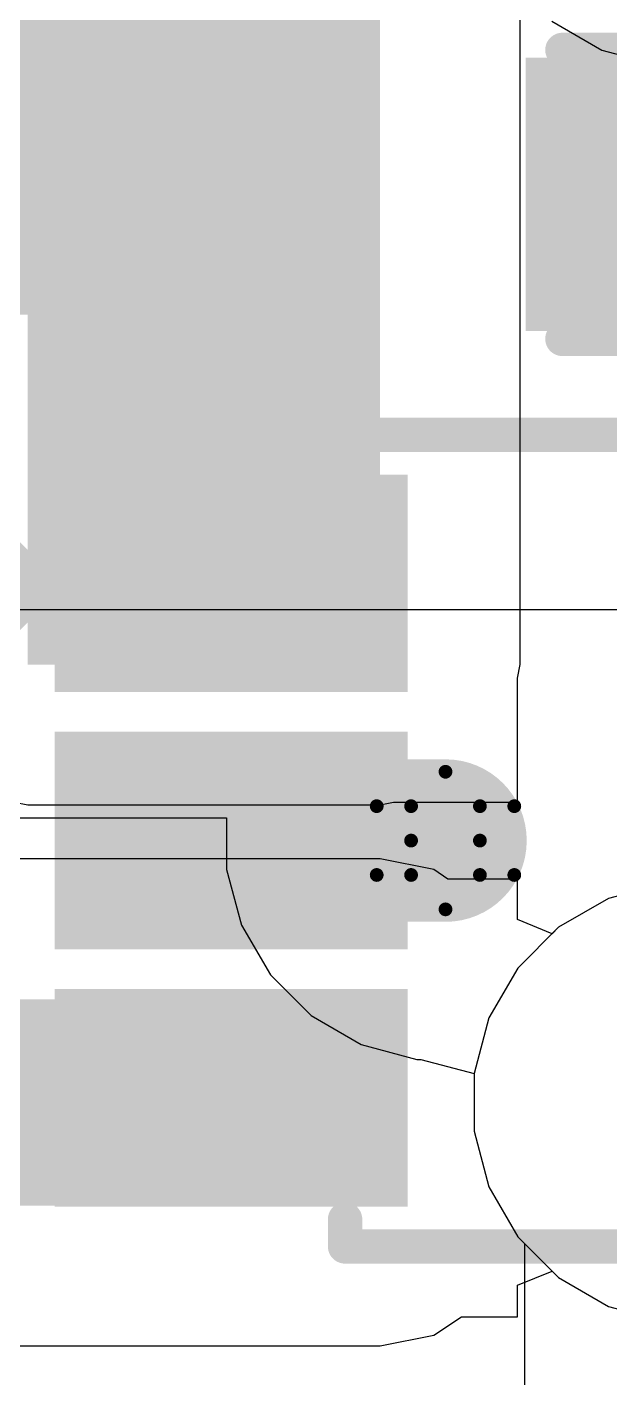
# Model space of a CAD drawing. Header units: inches. Extents: x -3 to 5437, y -3 to 5435.
# Drawn here: x 148.131 to 150.283, y 74.608 to 79.596 of the extents above; entities that cross this region are included whole.
import ezdxf

# ---------------------------------------------------------------- set-up
doc = ezdxf.new("R2010")
doc.units = ezdxf.units.IN
for name, color, linetype in [('Bottom Layer', 5, 'Continuous'), ('Drill Drawing', 1, 'Continuous'), ('GND', 16, 'Continuous'), ('PWR', 76, 'Continuous'), ('Top Layer', 1, 'Continuous'), ('Top Overlay', 2, 'Continuous'), ('Top Paste', 8, 'Continuous'), ('Top Solder', 216, 'Continuous'), ('Via Holes', 16, 'Continuous')]:
    doc.layers.add(name, color=color, linetype=linetype)

# ---------------------------------------------------------------- blocks, each defined once
blk = doc.blocks.new('SOT_23_5_1')
at = {"layer": 'Top Layer'}
for points in [[(-1.85, 1.25), (-0.75, 1.25), (-0.75, 0.65), (-1.85, 0.65)], [(0.75, 1.25), (1.85, 1.25), (1.85, 0.65), (0.75, 0.65)], [(-1.85, 0.3), (-0.75, 0.3), (-0.75, -0.3), (-1.85, -0.3)], [(-1.85, -0.65), (-0.75, -0.65), (-0.75, -1.25), (-1.85, -1.25)], [(0.75, -0.65), (1.85, -0.65), (1.85, -1.25), (0.75, -1.25)]]:
    blk.add_hatch(color=1, dxfattribs=at).paths.add_polyline_path(points)
at = {"layer": 'Top Paste'}
for points in [[(-1.85, 1.25), (-0.75, 1.25), (-0.75, 0.65), (-1.85, 0.65)], [(0.75, 1.25), (1.85, 1.25), (1.85, 0.65), (0.75, 0.65)], [(-1.85, 0.3), (-0.75, 0.3), (-0.75, -0.3), (-1.85, -0.3)], [(-1.85, -0.65), (-0.75, -0.65), (-0.75, -1.25), (-1.85, -1.25)], [(0.75, -0.65), (1.85, -0.65), (1.85, -1.25), (0.75, -1.25)]]:
    blk.add_hatch(color=8, dxfattribs=at).paths.add_polyline_path(points)
at = {"layer": 'Top Solder'}
for points in [[(-1.9516, 1.3516), (-0.6484, 1.3516), (-0.6484, 0.5484), (-1.9516, 0.5484)], [(0.6484, 1.3516), (1.9516, 1.3516), (1.9516, 0.5484), (0.6484, 0.5484)], [(-1.9516, 0.4016), (-0.6484, 0.4016), (-0.6484, -0.4016), (-1.9516, -0.4016)], [(-1.9516, -0.5484), (-0.6484, -0.5484), (-0.6484, -1.3516), (-1.9516, -1.3516)], [(0.6484, -0.5484), (1.9516, -0.5484), (1.9516, -1.3516), (0.6484, -1.3516)]]:
    blk.add_hatch(color=216, dxfattribs=at).paths.add_polyline_path(points)
at = {"layer": 'Top Overlay'}
for points in [[(-0.879, 1.4986, 0.127, 0.127, 0), (0.8736, 1.4986, 0.127, 0.127, 0)], [(-0.879, 1.3986, 0.127, 0.127, 0), (-0.879, 1.4986, 0.127, 0.127, 0)], [(0.8736, 1.3986, 0.127, 0.127, 0), (0.8736, 1.4986, 0.127, 0.127, 0)], [(-2.1336, 1.0668, 0.127, 0.127, 0), (-2.0066, 0.9398, 0.127, 0.127, 0)], [(-2.1336, 0.8128, 0.127, 0.127, 0), (-2.1336, 1.0668, 0.127, 0.127, 0)], [(-2.1336, 0.8128, 0.127, 0.127, 0), (-2.0066, 0.9398, 0.127, 0.127, 0)], [(0.88, -0.418, 0.127, 0.127, 0), (0.88, 0.44, 0.127, 0.127, 0)], [(-0.879, -1.4986, 0.127, 0.127, 0), (-0.879, -1.3986, 0.127, 0.127, 0)], [(0.8736, -1.4986, 0.127, 0.127, 0), (0.8736, -1.3986, 0.127, 0.127, 0)], [(-0.879, -1.4986, 0.127, 0.127, 0), (0.8736, -1.4986, 0.127, 0.127, 0)]]:
    blk.add_lwpolyline(points, format="xyseb", dxfattribs=at)
for points in [[(-0.9108, 1.4986, 0.0635, 0.0635, 1), (-0.8473, 1.4986, 0.0635, 0.0635, 1)], [(-0.9108, 1.4986, 0.0635, 0.0635, 1), (-0.8473, 1.4986, 0.0635, 0.0635, 1)], [(0.8418, 1.4986, 0.0635, 0.0635, 1), (0.9053, 1.4986, 0.0635, 0.0635, 1)], [(0.8418, 1.4986, 0.0635, 0.0635, 1), (0.9053, 1.4986, 0.0635, 0.0635, 1)], [(-0.9108, 1.3986, 0.0635, 0.0635, 1), (-0.8473, 1.3986, 0.0635, 0.0635, 1)], [(0.8418, 1.3986, 0.0635, 0.0635, 1), (0.9053, 1.3986, 0.0635, 0.0635, 1)], [(-2.1654, 1.0668, 0.0635, 0.0635, 1), (-2.1019, 1.0668, 0.0635, 0.0635, 1)], [(-2.1654, 1.0668, 0.0635, 0.0635, 1), (-2.1019, 1.0668, 0.0635, 0.0635, 1)], [(-2.0383, 0.9398, 0.0635, 0.0635, 1), (-1.9748, 0.9398, 0.0635, 0.0635, 1)], [(-2.0383, 0.9398, 0.0635, 0.0635, 1), (-1.9748, 0.9398, 0.0635, 0.0635, 1)], [(-2.1654, 0.8128, 0.0635, 0.0635, 1), (-2.1019, 0.8128, 0.0635, 0.0635, 1)], [(-2.1654, 0.8128, 0.0635, 0.0635, 1), (-2.1019, 0.8128, 0.0635, 0.0635, 1)], [(0.8483, 0.44, 0.0635, 0.0635, 1), (0.9118, 0.44, 0.0635, 0.0635, 1)], [(0.8483, -0.418, 0.0635, 0.0635, 1), (0.9118, -0.418, 0.0635, 0.0635, 1)], [(-0.9108, -1.3986, 0.0635, 0.0635, 1), (-0.8473, -1.3986, 0.0635, 0.0635, 1)], [(0.8418, -1.3986, 0.0635, 0.0635, 1), (0.9053, -1.3986, 0.0635, 0.0635, 1)], [(-0.9108, -1.4986, 0.0635, 0.0635, 1), (-0.8473, -1.4986, 0.0635, 0.0635, 1)], [(-0.9108, -1.4986, 0.0635, 0.0635, 1), (-0.8473, -1.4986, 0.0635, 0.0635, 1)], [(0.8418, -1.4986, 0.0635, 0.0635, 1), (0.9053, -1.4986, 0.0635, 0.0635, 1)], [(0.8418, -1.4986, 0.0635, 0.0635, 1), (0.9053, -1.4986, 0.0635, 0.0635, 1)]]:
    blk.add_lwpolyline(points, format="xyseb", close=True, dxfattribs=at)
blk = doc.blocks.new('C___0603_276')
at = {"layer": 'Top Layer'}
for points in [[(-0.381, 0.4445), (-0.381, -0.4445), (-1.143, -0.4445), (-1.143, 0.4445)], [(1.143, 0.4445), (1.143, -0.4445), (0.381, -0.4445), (0.381, 0.4445)]]:
    blk.add_hatch(color=1, dxfattribs=at).paths.add_polyline_path(points)
at = {"layer": 'Top Paste'}
for points in [[(-0.381, 0.4445), (-0.381, -0.4445), (-1.143, -0.4445), (-1.143, 0.4445)], [(1.143, 0.4445), (1.143, -0.4445), (0.381, -0.4445), (0.381, 0.4445)]]:
    blk.add_hatch(color=8, dxfattribs=at).paths.add_polyline_path(points)
at = {"layer": 'Top Solder'}
for points in [[(-0.321, 0.5045), (-0.321, -0.5045), (-1.203, -0.5045), (-1.203, 0.5045)], [(1.203, 0.5045), (1.203, -0.5045), (0.321, -0.5045), (0.321, 0.5045)]]:
    blk.add_hatch(color=216, dxfattribs=at).paths.add_polyline_path(points)
at = {"layer": 'Top Overlay'}
for points in [[(-1.2446, 0.5334, 0.127, 0.127, 0), (-1.2446, -0.5334, 0.127, 0.127, 0)], [(-0.4572, 0.5334, 0.127, 0.127, 0), (-1.2446, 0.5334, 0.127, 0.127, 0)], [(1.2446, 0.5334, 0.127, 0.127, 0), (0.4572, 0.5334, 0.127, 0.127, 0)], [(1.2446, 0.5334, 0.127, 0.127, 0), (1.2446, -0.5334, 0.127, 0.127, 0)], [(-0.4572, -0.5334, 0.127, 0.127, 0), (-1.2446, -0.5334, 0.127, 0.127, 0)], [(1.2446, -0.5334, 0.127, 0.127, 0), (0.4572, -0.5334, 0.127, 0.127, 0)]]:
    blk.add_lwpolyline(points, format="xyseb", dxfattribs=at)
for points in [[(-1.2764, 0.5334, 0.0635, 0.0635, 1), (-1.2128, 0.5334, 0.0635, 0.0635, 1)], [(-1.2764, 0.5334, 0.0635, 0.0635, 1), (-1.2128, 0.5334, 0.0635, 0.0635, 1)], [(-0.4889, 0.5334, 0.0635, 0.0635, 1), (-0.4254, 0.5334, 0.0635, 0.0635, 1)], [(0.4254, 0.5334, 0.0635, 0.0635, 1), (0.4889, 0.5334, 0.0635, 0.0635, 1)], [(1.2128, 0.5334, 0.0635, 0.0635, 1), (1.2764, 0.5334, 0.0635, 0.0635, 1)], [(1.2128, 0.5334, 0.0635, 0.0635, 1), (1.2764, 0.5334, 0.0635, 0.0635, 1)], [(-1.2764, -0.5334, 0.0635, 0.0635, 1), (-1.2128, -0.5334, 0.0635, 0.0635, 1)], [(-1.2764, -0.5334, 0.0635, 0.0635, 1), (-1.2128, -0.5334, 0.0635, 0.0635, 1)], [(-0.4889, -0.5334, 0.0635, 0.0635, 1), (-0.4254, -0.5334, 0.0635, 0.0635, 1)], [(0.4254, -0.5334, 0.0635, 0.0635, 1), (0.4889, -0.5334, 0.0635, 0.0635, 1)], [(1.2128, -0.5334, 0.0635, 0.0635, 1), (1.2764, -0.5334, 0.0635, 0.0635, 1)], [(1.2128, -0.5334, 0.0635, 0.0635, 1), (1.2764, -0.5334, 0.0635, 0.0635, 1)]]:
    blk.add_lwpolyline(points, format="xyseb", close=True, dxfattribs=at)

msp = doc.modelspace()

# ---------------------------------------------------------------- hatches: boundary and pattern name
at = {"layer": 'Bottom Layer'}
h = msp.add_hatch(color=5, dxfattribs=at)
edge = h.paths.add_edge_path()
edge.add_arc((149.6757, 76.5923), 0.3, 0, 360)
at = {"layer": 'GND'}
h = msp.add_hatch(color=16, dxfattribs=at)
edge = h.paths.add_edge_path()
edge.add_arc((149.6757, 76.5923), 0.3, 0, 360)
at = {"layer": 'PWR'}
h = msp.add_hatch(color=76, dxfattribs=at)
edge = h.paths.add_edge_path()
edge.add_arc((149.6757, 76.5923), 0.3, 0, 360)
at = {"layer": 'Top Layer'}
for points in [[(144.142, 78.5337), (149.434, 78.5337), (149.434, 80.5815), (144.142, 80.5815)], [(148.1331, 77.2423), (149.434, 77.2423), (149.434, 80.5815), (148.1331, 80.5815)], [(149.6757, 76.2923), (149.6757, 76.8923), (148.9645, 76.8923), (148.9645, 76.2923)], [(146.8885, 75.2445), (149.434, 75.2445), (149.434, 76.0065), (146.8885, 76.0065)]]:
    msp.add_hatch(color=1, dxfattribs=at).paths.add_polyline_path(points)
h = msp.add_hatch(color=1, dxfattribs=at)
edge = h.paths.add_edge_path()
edge.add_arc((149.6757, 76.5923), 0.3, 0, 360)
at = {"layer": 'Via Holes'}
h = msp.add_hatch(color=7, dxfattribs=at)
edge = h.paths.add_edge_path()
edge.add_arc((149.6757, 76.5923), 0.15, 0, 360)

# ---------------------------------------------------------------- linework, layer by layer
at = {"layer": 'Bottom Layer'}
for p, q in [((150.4826, 76.4335), (150.2771, 76.3784)), ((150.2771, 76.3784), (150.0929, 76.272)), ((150.0929, 76.272), (149.9424, 76.1216)), ((149.9424, 76.1216), (149.8361, 75.9373)), ((149.8361, 75.9373), (149.781, 75.7318)), ((149.781, 75.7318), (149.781, 75.5191)), ((149.781, 75.5191), (149.8361, 75.3136)), ((149.8361, 75.3136), (149.9424, 75.1293)), ((149.9424, 75.1293), (150.0929, 74.9789)), ((150.0929, 74.9789), (150.2771, 74.8725)), ((150.2771, 74.8725), (150.4826, 74.8175))]:
    msp.add_line(p, q, dxfattribs=at)
at = {"layer": 'Drill Drawing'}
for points in [[(149.5487, 76.7193, 0.0508, 0.0508, 0), (149.6757, 76.8463, 0.0508, 0.0508, 0)], [(149.6757, 76.8463, 0.0508, 0.0508, 0), (149.8027, 76.7193, 0.0508, 0.0508, 0)], [(149.4217, 76.7193, 0.0508, 0.0508, 0), (149.5487, 76.5923, 0.0508, 0.0508, 0)], [(149.4217, 76.7193, 0.0508, 0.0508, 0), (149.5487, 76.7193, 0.0508, 0.0508, 0)], [(149.8027, 76.7193, 0.0508, 0.0508, 0), (149.9297, 76.7193, 0.0508, 0.0508, 0)], [(149.8027, 76.5923, 0.0508, 0.0508, 0), (149.9297, 76.7193, 0.0508, 0.0508, 0)], [(149.4217, 76.4653, 0.0508, 0.0508, 0), (149.5487, 76.5923, 0.0508, 0.0508, 0)], [(149.8027, 76.5923, 0.0508, 0.0508, 0), (149.9297, 76.4653, 0.0508, 0.0508, 0)], [(149.4217, 76.4653, 0.0508, 0.0508, 0), (149.5487, 76.4653, 0.0508, 0.0508, 0)], [(149.5487, 76.4653, 0.0508, 0.0508, 0), (149.6757, 76.3383, 0.0508, 0.0508, 0)], [(149.6757, 76.3383, 0.0508, 0.0508, 0), (149.8027, 76.4653, 0.0508, 0.0508, 0)], [(149.8027, 76.4653, 0.0508, 0.0508, 0), (149.9297, 76.4653, 0.0508, 0.0508, 0)]]:
    msp.add_lwpolyline(points, format="xyseb", dxfattribs=at)
for points in [[(149.663, 76.8463, 0.0254, 0.0254, 1), (149.6884, 76.8463, 0.0254, 0.0254, 1)], [(149.663, 76.8463, 0.0254, 0.0254, 1), (149.6884, 76.8463, 0.0254, 0.0254, 1)], [(149.409, 76.7193, 0.0254, 0.0254, 1), (149.4344, 76.7193, 0.0254, 0.0254, 1)], [(149.409, 76.7193, 0.0254, 0.0254, 1), (149.4344, 76.7193, 0.0254, 0.0254, 1)], [(149.536, 76.7193, 0.0254, 0.0254, 1), (149.5614, 76.7193, 0.0254, 0.0254, 1)], [(149.536, 76.7193, 0.0254, 0.0254, 1), (149.5614, 76.7193, 0.0254, 0.0254, 1)], [(149.79, 76.7193, 0.0254, 0.0254, 1), (149.8154, 76.7193, 0.0254, 0.0254, 1)], [(149.79, 76.7193, 0.0254, 0.0254, 1), (149.8154, 76.7193, 0.0254, 0.0254, 1)], [(149.917, 76.7193, 0.0254, 0.0254, 1), (149.9424, 76.7193, 0.0254, 0.0254, 1)], [(149.917, 76.7193, 0.0254, 0.0254, 1), (149.9424, 76.7193, 0.0254, 0.0254, 1)], [(149.536, 76.5923, 0.0254, 0.0254, 1), (149.5614, 76.5923, 0.0254, 0.0254, 1)], [(149.536, 76.5923, 0.0254, 0.0254, 1), (149.5614, 76.5923, 0.0254, 0.0254, 1)], [(149.79, 76.5923, 0.0254, 0.0254, 1), (149.8154, 76.5923, 0.0254, 0.0254, 1)], [(149.79, 76.5923, 0.0254, 0.0254, 1), (149.8154, 76.5923, 0.0254, 0.0254, 1)], [(149.409, 76.4653, 0.0254, 0.0254, 1), (149.4344, 76.4653, 0.0254, 0.0254, 1)], [(149.409, 76.4653, 0.0254, 0.0254, 1), (149.4344, 76.4653, 0.0254, 0.0254, 1)], [(149.536, 76.4653, 0.0254, 0.0254, 1), (149.5614, 76.4653, 0.0254, 0.0254, 1)], [(149.536, 76.4653, 0.0254, 0.0254, 1), (149.5614, 76.4653, 0.0254, 0.0254, 1)], [(149.79, 76.4653, 0.0254, 0.0254, 1), (149.8154, 76.4653, 0.0254, 0.0254, 1)], [(149.79, 76.4653, 0.0254, 0.0254, 1), (149.8154, 76.4653, 0.0254, 0.0254, 1)], [(149.917, 76.4653, 0.0254, 0.0254, 1), (149.9424, 76.4653, 0.0254, 0.0254, 1)], [(149.917, 76.4653, 0.0254, 0.0254, 1), (149.9424, 76.4653, 0.0254, 0.0254, 1)], [(149.663, 76.3383, 0.0254, 0.0254, 1), (149.6884, 76.3383, 0.0254, 0.0254, 1)], [(149.663, 76.3383, 0.0254, 0.0254, 1), (149.6884, 76.3383, 0.0254, 0.0254, 1)]]:
    msp.add_lwpolyline(points, format="xyseb", close=True, dxfattribs=at)
at = {"layer": 'GND'}
for p, q in [((150.4826, 76.4335), (150.2771, 76.3784)), ((150.2771, 76.3784), (150.0929, 76.272)), ((150.0929, 76.272), (149.9424, 76.1216)), ((149.9424, 76.1216), (149.8361, 75.9373)), ((149.8361, 75.9373), (149.781, 75.7318)), ((149.781, 75.7318), (149.781, 75.5191)), ((149.781, 75.5191), (149.8361, 75.3136)), ((149.8361, 75.3136), (149.9424, 75.1293)), ((149.9424, 75.1293), (149.9675, 75.1043)), ((149.9675, 75.1043), (149.9675, 71.6951))]:
    msp.add_line(p, q, dxfattribs=at)
at = {"layer": 'PWR'}
for p, q in [((150.0686, 79.6174), (150.2529, 79.5111)), ((150.2529, 79.5111), (150.3941, 79.4732)), ((153.3472, 77.4446), (124.7483, 77.4446)), ((135.2723, 76.676), (148.8677, 76.676)), ((148.8677, 76.676), (148.8677, 76.4859)), ((148.8677, 76.4859), (148.9228, 76.2804)), ((148.9228, 76.2804), (149.0292, 76.0962)), ((149.0292, 76.0962), (149.1796, 75.9458)), ((149.1796, 75.9458), (149.3639, 75.8394)), ((149.3639, 75.8394), (149.5694, 75.7843)), ((149.5694, 75.7843), (149.5847, 75.7843)), ((149.5847, 75.7843), (149.781, 75.7318)), ((149.781, 75.7318), (149.781, 75.5191)), ((149.781, 75.5191), (149.8361, 75.3136)), ((149.8361, 75.3136), (149.9424, 75.1293)), ((149.9424, 75.1293), (150.0929, 74.9789)), ((150.0929, 74.9789), (150.2771, 74.8725)), ((150.2771, 74.8725), (150.4826, 74.8175))]:
    msp.add_line(p, q, dxfattribs=at)
at = {"layer": 'Top Layer'}
for p, q in [((149.9519, 77.2423), (149.9519, 80.5815)), ((149.942, 77.1923), (149.9519, 77.2423)), ((149.942, 76.7343), (149.942, 77.1923)), ((148.0831, 76.7343), (148.1331, 76.7244)), ((148.1331, 76.7244), (149.434, 76.7244)), ((149.434, 76.7244), (149.484, 76.7343)), ((149.484, 76.7343), (149.942, 76.7343)), ((149.434, 76.5244), (146.8885, 76.5244)), ((149.6322, 76.485), (149.434, 76.5244)), ((149.6841, 76.4503), (149.6322, 76.485)), ((149.942, 76.4503), (149.6841, 76.4503)), ((149.942, 76.3007), (149.942, 76.4503)), ((150.2771, 76.3784), (150.0929, 76.272)), ((150.426, 76.4183), (150.2771, 76.3784)), ((150.069, 76.2481), (149.942, 76.3007)), ((150.0929, 76.272), (150.069, 76.2481)), ((149.942, 74.9502), (150.069, 75.0028)), ((150.069, 75.0028), (150.0929, 74.9789)), ((150.0929, 74.9789), (150.2771, 74.8725)), ((149.942, 74.8343), (149.942, 74.9502)), ((149.6322, 74.7659), (149.7345, 74.8343)), ((149.7345, 74.8343), (149.942, 74.8343)), ((150.2771, 74.8725), (150.4826, 74.8175)), ((146.8885, 74.7265), (149.434, 74.7265)), ((149.434, 74.7265), (149.6322, 74.7659))]:
    msp.add_line(p, q, dxfattribs=at)
for points in [[(149.0407, 78.9782, 0.1778, 0.1778, 0), (149.0407, 79.8576, 0.1778, 0.1778, 0)], [(148.884, 78.9738, 0.1778, 0.1778, 0), (148.8883, 78.9782, 0.1778, 0.1778, 0)], [(148.884, 77.5423, 0.1778, 0.1778, 0), (148.884, 78.9738, 0.1778, 0.1778, 0)]]:
    msp.add_lwpolyline(points, format="xyseb", dxfattribs=at)
for points in [[(148.8439, 78.9782, 0.0889, 0.0889, 1), (148.9328, 78.9782, 0.0889, 0.0889, 1)], [(148.9963, 78.9782, 0.0889, 0.0889, 1), (149.0852, 78.9782, 0.0889, 0.0889, 1)], [(148.8395, 78.9738, 0.0889, 0.0889, 1), (148.9284, 78.9738, 0.0889, 0.0889, 1)], [(148.8395, 78.9738, 0.0889, 0.0889, 1), (148.9284, 78.9738, 0.0889, 0.0889, 1)], [(148.8395, 77.5423, 0.0889, 0.0889, 1), (148.9284, 77.5423, 0.0889, 0.0889, 1)]]:
    msp.add_lwpolyline(points, format="xyseb", close=True, dxfattribs=at)

# ---------------------------------------------------------------- block references
at = {"rotation": 180}
msp.add_blockref('C___0603_276', (149.6503, 78.9782), dxfattribs=at)
msp.add_blockref('SOT_23_5_1', (150.184, 76.5923))

doc.saveas('drawing.dxf')
